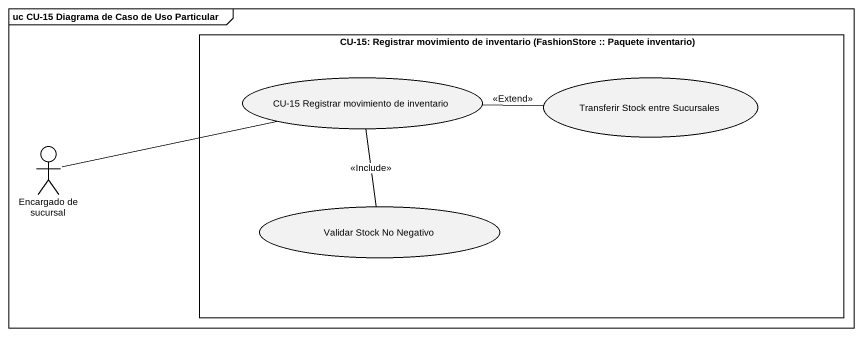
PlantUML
@startuml
mainframe uc CU-15 Diagrama de Caso de Uso Particular
rectangle "CU-15: Registrar movimiento de inventario (FashionStore :: Paquete inventario)" as CU_15_Registrar_movimiento {
  usecase "CU-15 Registrar movimiento de inventario" as CU_15_Registrar_movimiento_2
  usecase "Transferir Stock entre Sucursales" as Transferir_Stock_entre
  usecase "Validar Stock No Negativo" as Validar_Stock_No_Negativo
}
actor "Encargado de sucursal" as Encargado_de_sucursal
CU_15_Registrar_movimiento_2 -- Validar_Stock_No_Negativo : <<Include>>
Transferir_Stock_entre -left- CU_15_Registrar_movimiento_2 : <<Extend>>
Encargado_de_sucursal -right- CU_15_Registrar_movimiento_2
@enduml
